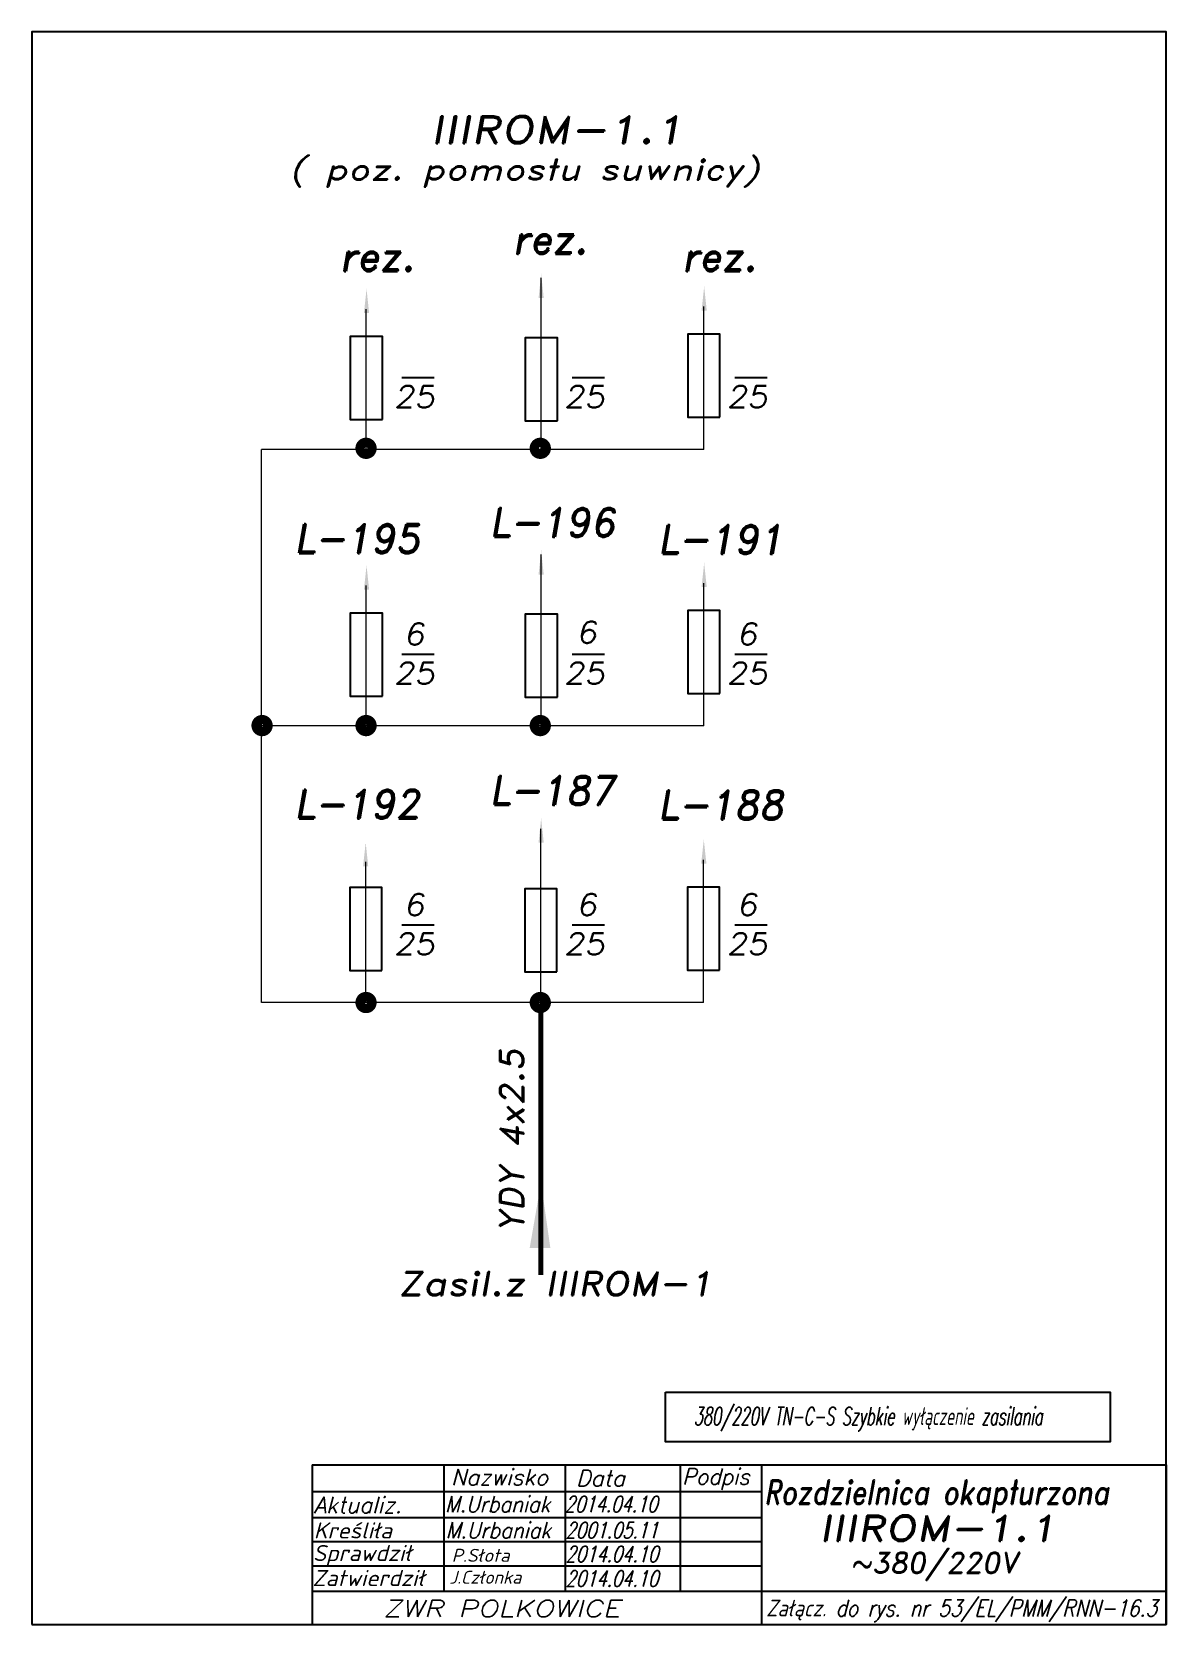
# Model space of a CAD drawing. Header units: millimetres. Extents: x 0 to 210, y 0 to 295.
import ezdxf
from ezdxf.enums import TextEntityAlignment as Align

# ---------------------------------------------------------------- set-up
doc = ezdxf.new("R2010")
doc.units = ezdxf.units.MM
doc.layers.add('LINIE', color=4, linetype='Continuous')
doc.styles.add('ROMAND', font='romand')
doc.styles.add('ROMANS', font='romans', dxfattribs={"width": 0.8, "oblique": 15, "height": 3.5})

msp = doc.modelspace()

# ---------------------------------------------------------------- linework, layer by layer
at = {"color": 7, "lineweight": 18}
for p, q in [((94.3, 216.99), (94.3, 249.43)), ((61.9, 217.21), (61.9, 243.66)), ((124.41, 217.67), (124.41, 244.11)), ((124.41, 217.67), (42.49, 217.67)), ((42.49, 166.44), (42.49, 217.67)), ((94.3, 165.76), (94.3, 198.21)), ((61.9, 165.98), (61.9, 192.43)), ((124.41, 166.44), (124.41, 192.89)), ((124.41, 166.44), (42.49, 166.44)), ((42.49, 115.21), (42.49, 166.44)), ((94.23, 114.91), (94.23, 147.35)), ((61.83, 115.13), (61.83, 141.26)), ((124.35, 115.21), (124.35, 141.66)), ((124.35, 115.21), (42.49, 115.21))]:
    msp.add_line(p, q, dxfattribs=at)
at = {"color": 7}
for p, q in [((68.52, 230.96), (74.5, 230.96)), ((100.01, 230.96), (105.99, 230.96)), ((130.15, 230.96), (136.13, 230.96)), ((68.52, 179.73), (74.5, 179.73)), ((100.01, 179.73), (105.99, 179.73)), ((130.15, 179.73), (136.13, 179.73)), ((68.52, 129.6), (74.5, 129.6)), ((100.01, 129.6), (105.99, 129.6)), ((130.15, 129.6), (136.13, 129.6)), ((98.72, 29.57), (98.72, 6.17)), ((120, 29.57), (120, 6.17)), ((51.9, 24.64), (135.11, 24.64)), ((51.9, 19.83), (135.11, 19.83)), ((51.9, 15.38), (135.11, 15.38)), ((51.9, 10.84), (135.11, 10.84))]:
    msp.add_line(p, q, dxfattribs=at)
for points in [[(0, 0), (210, 0), (210, 295), (0, 295)], [(117.31, 43.02), (199.62, 43.02), (199.62, 33.8), (117.31, 33.8)]]:
    msp.add_lwpolyline(points, close=True)
for points in [[(64.89, 223.19), (64.89, 238.56), (58.91, 238.56), (58.91, 223.19)], [(97.29, 222.97), (97.29, 238.33), (91.31, 238.33), (91.31, 222.97)], [(127.4, 223.64), (127.4, 239.01), (121.42, 239.01), (121.42, 223.64)], [(64.89, 171.96), (64.89, 187.33), (58.91, 187.33), (58.91, 171.96)], [(97.29, 171.74), (97.29, 187.11), (91.31, 187.11), (91.31, 171.74)], [(127.4, 172.42), (127.4, 187.79), (121.42, 187.79), (121.42, 172.42)], [(64.82, 121.11), (64.82, 136.48), (58.84, 136.48), (58.84, 121.11)], [(97.22, 120.88), (97.22, 136.25), (91.24, 136.25), (91.24, 120.88)], [(127.33, 121.19), (127.33, 136.56), (121.36, 136.56), (121.36, 121.19)]]:
    msp.add_lwpolyline(points, close=True, dxfattribs=at)
at = {"color": 7, "const_width": 2.2}
for points in [[(62.74, 217.86, 1), (61, 217.86, 1)], [(95, 217.86, 1), (93.26, 217.86, 1)], [(43.49, 166.5, 1), (41.75, 166.5, 1)], [(62.74, 166.5, 1), (61, 166.5, 1)], [(95, 166.5, 1), (93.26, 166.5, 1)], [(62.74, 115.2, 1), (61, 115.2, 1)], [(95, 115.2, 1), (93.26, 115.2, 1)]]:
    msp.add_lwpolyline(points, format="xyb", close=True, dxfattribs=at)
at = {"color": 7, "const_width": 0.968}
for points in [[(94.23, 114.91), (94.23, 98.95)], [(94.23, 98.95), (94.23, 64.75)]]:
    msp.add_lwpolyline(points, dxfattribs=at)
at = {"color": 7}
for points in [[(94.28, 250.23), (94.3, 250.22), (94.77, 245.68), (93.81, 245.68)], [(124.46, 247.92), (124.48, 247.92), (124.95, 243.37), (123.99, 243.37)], [(61.95, 247.47), (61.97, 247.46), (62.44, 242.92), (61.48, 242.92)], [(94.28, 199), (94.3, 199), (94.77, 194.45), (93.81, 194.45)], [(61.95, 196.24), (61.97, 196.23), (62.44, 191.69), (61.48, 191.69)], [(124.46, 196.7), (124.48, 196.69), (124.95, 192.15), (123.99, 192.15)], [(94.28, 149.38), (94.3, 149.38), (94.77, 144.83), (93.81, 144.83)], [(61.79, 144.95), (61.81, 144.95), (62.28, 140.4), (61.32, 140.4)], [(124.39, 145.47), (124.41, 145.46), (124.89, 140.92), (123.92, 140.92)], [(94.24, 82.01), (94.3, 82), (96, 69.7), (92.16, 69.7)]]:
    msp.add_solid(points, dxfattribs=at)
at = {"layer": 'LINIE', "color": 7}
for p, q in [((51.9, 29.57), (210, 29.57)), ((51.9, 29.57), (51.9, 0)), ((76.29, 29.57), (76.29, 6.17)), ((135.11, 29.57), (135.11, -0.13)), ((210, 29.57), (210, 0)), ((51.9, 6.17), (210, 6.17)), ((51.9, 0), (210, 0))]:
    msp.add_line(p, q, dxfattribs=at)

# ---------------------------------------------------------------- texts
at = {"color": 7}
for s, height, style, oblique, width, p in [('IIIROM-1.1', 5, 'ROMAND', 10, 1.3, (73.77, 274.41)), ('( poz. pomostu suwnicy)', 3.85, 'ROMAND', 15, 1.3, (47.74, 267.57)), ('25', 3.993, 'ROMANS', 10, 1.1, (67.05, 225.43)), ('25', 3.993, 'ROMANS', 10, 1.1, (98.53, 225.43)), ('25', 3.993, 'ROMANS', 10, 1.1, (128.67, 225.43)), ('6', 3.99, 'ROMANS', 10, 1.1, (68.89, 181.46)), ('6', 3.99, 'ROMANS', 10, 1.1, (100.83, 181.79)), ('6', 3.99, 'ROMANS', 10, 1.1, (130.52, 181.46)), ('25', 3.993, 'ROMANS', 10, 1.1, (67.05, 174.21)), ('25', 3.993, 'ROMANS', 10, 1.1, (98.53, 174.21)), ('25', 3.993, 'ROMANS', 10, 1.1, (128.67, 174.21)), ('6', 3.99, 'ROMANS', 10, 1.1, (68.89, 131.33)), ('6', 3.99, 'ROMANS', 10, 1.1, (100.83, 131.33)), ('6', 3.99, 'ROMANS', 10, 1.1, (130.52, 131.33)), ('25', 3.993, 'ROMANS', 10, 1.1, (67.05, 124.07)), ('25', 3.993, 'ROMANS', 10, 1.1, (98.53, 124.07)), ('25', 3.993, 'ROMANS', 10, 1.1, (128.67, 124.07)), ('Zasil.z IIIROM-1', 4.4, 'ROMAND', 10, 1.2, (67.84, 60.93)), ('380/220V TN-C-S Szybkie wyłączenie zasilania', 3.3, 'ROMAND', 10, 0.6, (122.54, 36.93)), ('Podpis', 2.97, 'ROMANS', 15, 0.95, (120.4, 25.9)), ('Rozdzielnica okapturzona', 4.5, 'ROMAND', 10, 0.8, (135.57, 22.25)), ('M.Urbaniak', 2.97, 'ROMANS', 15, 0.9, (76.48, 20.8)), ('2014.04.10', 2.97, 'ROMANS', 15, 0.75, (98.65, 20.8)), ('M.Urbaniak', 2.97, 'ROMANS', 15, 0.9, (76.62, 15.96)), ('2001.05.11', 2.97, 'ROMANS', 15, 0.75, (98.79, 15.96)), ('  IIIROM-1.1', 4.68, 'ROMAND', 10, 1.3, (137.41, 15.5)), ('2014.04.10', 2.97, 'ROMANS', 15, 0.75, (98.79, 11.56)), ('J.Członka', 2.406, 'ROMANS', 15, 0.95, (77.28, 7.53)), ('2014.04.10', 2.97, 'ROMANS', 15, 0.75, (98.79, 7)), ('ZWR POLKOWICE', 3.078, 'ROMANS', 15, 1.3, (65.03, 1.4))]:
    msp.add_text(s, height=height, dxfattribs=dict(at, style=style, oblique=oblique, width=width)).set_placement(p)
for s, height, style, oblique, p in [('rez.', 5.324, 'ROMAND', 10, (88.98, 253.9)), ('rez.', 5.324, 'ROMAND', 10, (56.98, 250.7)), ('rez.', 5.324, 'ROMAND', 10, (120.33, 250.7)), ('L-196', 5.324, 'ROMAND', 10, (84.71, 201.45)), ('L-195', 5.324, 'ROMAND', 10, (48.57, 198.46)), ('L-191', 5.324, 'ROMAND', 10, (115.88, 198.31)), ('L-187', 5.324, 'ROMAND', 10, (84.71, 151.81)), ('L-192', 5.324, 'ROMAND', 10, (48.57, 149.27)), ('L-188', 5.324, 'ROMAND', 10, (115.88, 149.13)), ('Nazwisko', 2.97, 'ROMANS', 15, (77.63, 25.79)), ('Data', 2.97, 'ROMANS', 15, (100.77, 25.62)), ('Aktualiz.', 2.97, 'ROMANS', 15, (52.19, 20.64)), ('Kreśliła', 2.97, 'ROMANS', 15, (52.19, 15.93)), ('Sprawdził', 2.97, 'ROMANS', 15, (52.04, 11.74)), ('P.Słota', 2.406, 'ROMANS', 15, (77.73, 11.6)), (' ~380/220V', 3.87, 'ROMAND', 10, (148.88, 9.47)), ('Zatwierdził', 2.97, 'ROMANS', 15, (51.94, 7.11))]:
    msp.add_text(s, height=height, dxfattribs=dict(at, style=style, oblique=oblique)).set_placement(p)
at = {"color": 7, "style": 'ROMAND', "oblique": 10, "width": 1.1}
msp.add_text('YDY 4x2.5', height=4.4, rotation=90, dxfattribs=at).set_placement((91.04, 72.6))
at = {"color": 7, "style": 'ROMANS', "oblique": 15, "width": 0.712704}
msp.add_text('Załącz. do rys. nr 53/EL/PMM/RNN-16.3', height=3.078, dxfattribs=at).set_placement((135.94, 1.5), (208.33, 1.5), align=Align.FIT)

doc.saveas('drawing.dxf')
